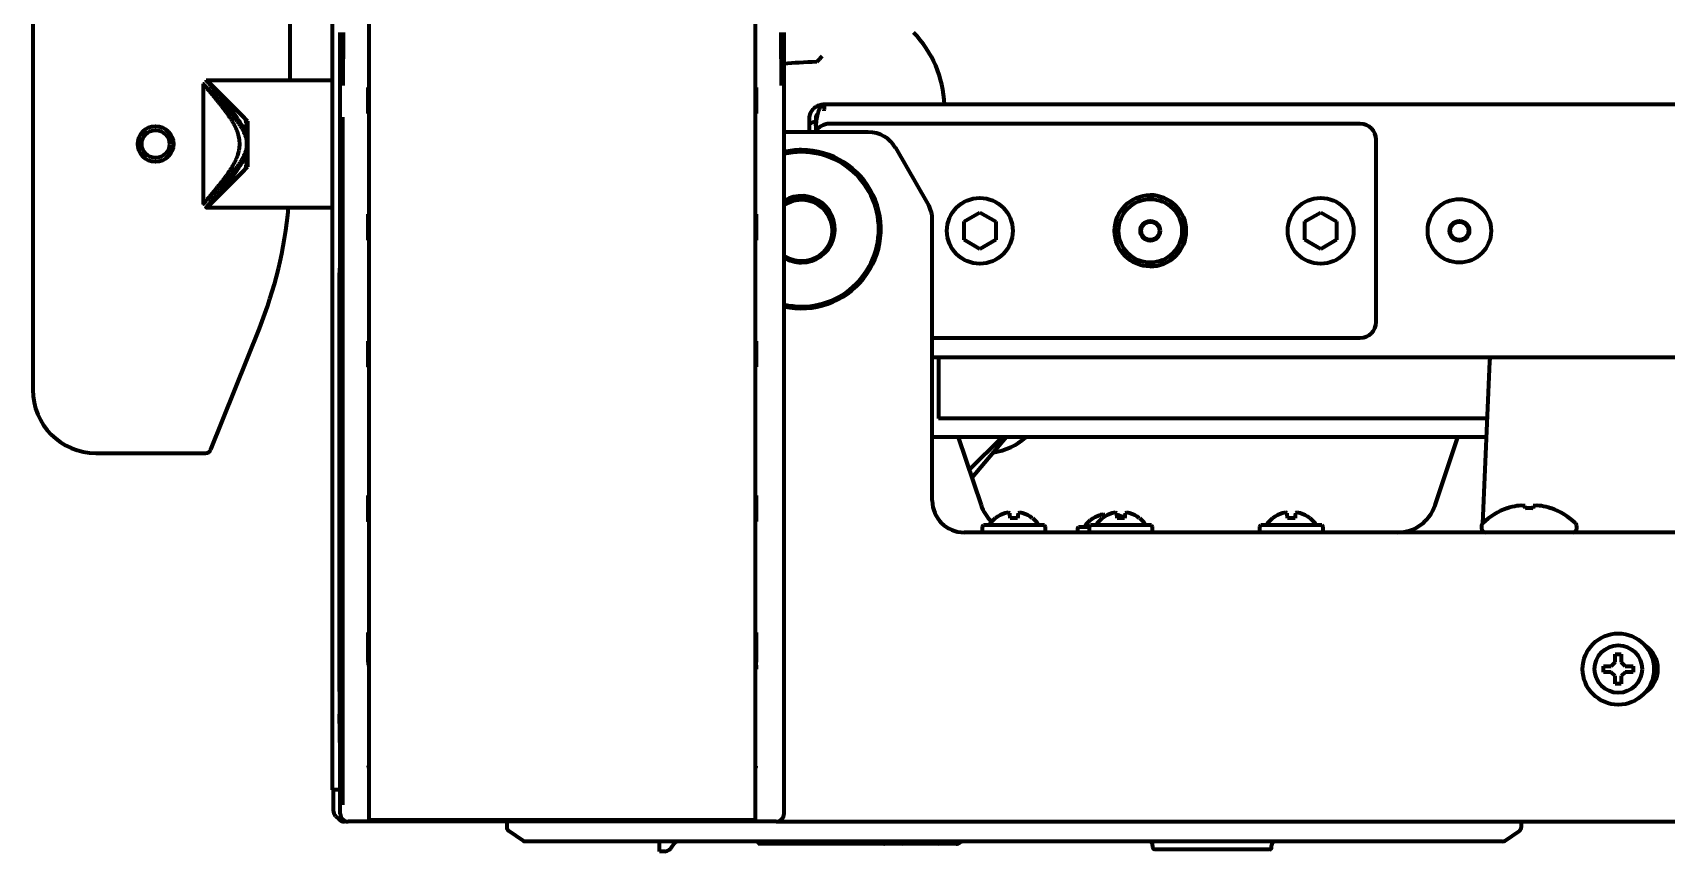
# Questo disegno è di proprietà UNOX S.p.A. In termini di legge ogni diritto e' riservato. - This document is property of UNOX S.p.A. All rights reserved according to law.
# Model space of a CAD drawing. Header units: inches. Extents: x -2405 to 7588, y 441 to 5654.
# Drawn here: x 2107 to 2313.1, y 515.7 to 618.9 of the extents above; entities that cross this region are included whole.
import ezdxf

# ---------------------------------------------------------------- set-up
doc = ezdxf.new("R2010")
doc.units = ezdxf.units.IN

msp = doc.modelspace()

# ---------------------------------------------------------------- linework, layer by layer
at = {"linetype": 'Continuous', "lineweight": 70}
for p, q in [((2149.4, 708.2), (2149.4, 521.4)), ((2198.15, 708.2), (2198.15, 521.4)), ((2106.98, 645.9), (2106.98, 573.89)), ((2139.48, 612.9), (2139.48, 645.9)), ((2144.78, 620.68), (2144.78, 523.4)), ((2145.78, 612.27), (2145.78, 618.95)), ((2146.13, 612.27), (2146.2, 618.95)), ((2201.35, 618.95), (2201.42, 612.27)), ((2201.78, 612.27), (2201.78, 618.95)), ((2128.47, 612.5), (2128.47, 597.3)), ((2128.97, 612.9), (2128.88, 612.9)), ((2128.97, 612.9), (2133.68, 608.2)), ((2128.97, 612.9), (2134.08, 607.8)), ((2144.78, 612.9), (2128.97, 612.9)), ((2201.78, 608.27), (2201.78, 612.27)), ((2149.31, 609.63), (2149.31, 611.17)), ((2198.24, 611.17), (2198.24, 609.63)), ((2145.78, 520.4), (2145.78, 608.27)), ((2146.12, 521.53), (2146.12, 608.27)), ((2201.78, 520.4), (2201.78, 608.27)), ((2206.84, 609.89), (2206.99, 609.89)), ((2207.03, 609.89), (2206.95, 609.89)), ((2975.52, 609.89), (2207.03, 609.89)), ((2133.98, 606.03), (2133.98, 606.9)), ((2134.08, 607.8), (2134.08, 602)), ((2212.39, 606.4), (2201.77, 606.4)), ((2204.98, 606.4), (2204.98, 607.46)), ((2205.78, 607.2), (2205.78, 607.74)), ((2205.78, 607.18), (2205.78, 606.51)), ((2274.48, 607.45), (2207.48, 607.45)), ((2133.98, 604.33), (2133.98, 605.47)), ((2219.94, 597.33), (2215.86, 604.4)), ((2276.48, 582.45), (2276.48, 605.45)), ((2134.08, 602), (2128.97, 596.9)), ((2133.98, 602.9), (2133.98, 603.77)), ((2128.97, 596.9), (2133.68, 601.61)), ((2128.88, 596.9), (2128.97, 596.9)), ((2128.97, 596.9), (2144.78, 596.9)), ((2224.48, 595.11), (2226.48, 596.26)), ((2226.48, 596.26), (2228.48, 595.11)), ((2267.48, 595.11), (2269.48, 596.26)), ((2269.48, 596.26), (2271.48, 595.11)), ((2149.31, 593.63), (2149.31, 595.17)), ((2198.24, 595.17), (2198.24, 593.63)), ((2220.48, 559.9), (2220.48, 595.33)), ((2224.48, 592.8), (2224.48, 595.11)), ((2228.48, 595.11), (2228.48, 592.8)), ((2267.48, 592.8), (2267.48, 595.11)), ((2271.48, 595.11), (2271.48, 592.8)), ((2226.48, 591.64), (2224.48, 592.8)), ((2228.48, 592.8), (2226.48, 591.64)), ((2269.48, 591.64), (2267.48, 592.8)), ((2271.48, 592.8), (2269.48, 591.64)), ((2145.67, 535.81), (2145.67, 588.63)), ((2129.47, 566.37), (2135.58, 581.64)), ((2220.48, 580.45), (2274.48, 580.45)), ((2149.31, 577.63), (2149.31, 579.17)), ((2198.24, 579.17), (2198.24, 577.63)), ((2220.48, 578.01), (2975.52, 578.01)), ((2221.28, 578.01), (2221.28, 572.45)), ((2290.78, 577.47), (2289.88, 557.01)), ((2221.28, 572.45), (2221.28, 570.25)), ((2290.47, 570.25), (2221.28, 570.25)), ((2290.37, 567.9), (2220.48, 567.9)), ((2223.76, 567.9), (2226.63, 559.32)), ((2229.28, 567.9), (2225.14, 563.77)), ((2229.8, 567.9), (2225.48, 562.76)), ((2283.92, 559.32), (2286.79, 567.9)), ((2114.96, 565.9), (2128.77, 565.9)), ((2149.31, 558.13), (2149.31, 559.67)), ((2198.24, 559.67), (2198.24, 558.13)), ((2293.03, 558.93), (2293.03, 558.94)), ((2295.28, 558.93), (2295.28, 559.24)), ((2296.28, 559.24), (2296.28, 558.93)), ((2298.53, 558.93), (2298.53, 558.94)), ((2226.78, 556.55), (2226.78, 556.15)), ((2234.63, 556.8), (2226.93, 556.8)), ((2228.45, 557.69), (2228.4, 557.69)), ((2233.15, 557.69), (2233.1, 557.69)), ((2234.78, 556.15), (2234.78, 556.55)), ((2240.28, 556.55), (2238.93, 556.55)), ((2240.28, 556.55), (2240.28, 556.15)), ((2240.45, 557.44), (2240.4, 557.44)), ((2248.13, 556.8), (2240.43, 556.8)), ((2241.95, 557.69), (2241.9, 557.69)), ((2242.26, 557.92), (2242.24, 558.09)), ((2246.65, 557.69), (2246.6, 557.69)), ((2248.28, 556.15), (2248.28, 556.55)), ((2261.78, 556.55), (2261.78, 556.15)), ((2269.63, 556.8), (2261.93, 556.8)), ((2263.45, 557.69), (2263.4, 557.69)), ((2268.15, 557.69), (2268.1, 557.69)), ((2269.78, 556.15), (2269.78, 556.55)), ((2289.78, 556.69), (2289.78, 556.4)), ((2301.78, 556.4), (2301.78, 556.69)), ((2963.78, 555.9), (2224.48, 555.9)), ((2238.78, 556.3), (2238.78, 555.9)), ((2289.85, 556.14), (2289.84, 555.9)), ((2149.31, 539.54), (2149.31, 542.39)), ((2198.24, 542.39), (2198.24, 539.54)), ((2306.65, 539.53), (2306.65, 540.53)), ((2306.65, 540.53), (2307.4, 540.53)), ((2307.4, 540.53), (2307.4, 539.53)), ((2310.83, 541.29), (2310.55, 541.45)), ((2149.4, 539.04), (2149.31, 539.13)), ((2305.15, 538.28), (2305.15, 539.03)), ((2305.15, 539.03), (2306.15, 539.03)), ((2306.15, 538.28), (2305.15, 538.28)), ((2306.15, 539.03), (2306.65, 539.53)), ((2306.65, 537.78), (2306.15, 538.28)), ((2307.4, 539.53), (2307.9, 539.03)), ((2307.9, 538.28), (2307.4, 537.78)), ((2307.9, 539.03), (2308.9, 539.03)), ((2308.9, 538.28), (2307.9, 538.28)), ((2308.9, 539.03), (2308.9, 538.28)), ((2306.65, 536.78), (2306.65, 537.78)), ((2307.4, 536.78), (2306.65, 536.78)), ((2307.4, 537.78), (2307.4, 536.78)), ((2145.78, 528.15), (2145.69, 532.98)), ((2145.78, 523.4), (2144.78, 523.4)), ((2144.9, 523.4), (2144.9, 520.82)), ((2145.19, 520.11), (2145.61, 519.7)), ((2149.4, 521.4), (2149.4, 519.6)), ((2198.15, 519.6), (2149.4, 519.6)), ((2198.15, 521.4), (2198.15, 519.6)), ((2146.5, 519.4), (2146.31, 519.4)), ((2146.5, 519.4), (2146.77, 519.4)), ((2200.78, 519.4), (2146.77, 519.4)), ((2166.78, 519.4), (2166.78, 518.67)), ((2168.85, 516.99), (2166.99, 518.25)), ((2200.78, 519.4), (3033.78, 519.4)), ((2292.7, 516.99), (2294.56, 518.25)), ((2294.78, 519.4), (2294.78, 518.67)), ((2170.78, 516.9), (2169.13, 516.9)), ((2290.78, 516.9), (2170.78, 516.9)), ((2186.08, 516.63), (2186.08, 516.9)), ((2186.08, 515.92), (2186.08, 516.63)), ((2186.08, 515.65), (2186.08, 515.92)), ((2186.72, 515.65), (2186.08, 515.65)), ((2187.65, 516.28), (2187.69, 516.36)), ((2187.68, 516.34), (2187.65, 516.28)), ((2202.3, 516.6), (2198.73, 516.6)), ((2205.5, 516.6), (2202.3, 516.6)), ((2209.25, 516.6), (2205.5, 516.6)), ((2210.44, 516.6), (2209.25, 516.6)), ((2214.43, 516.6), (2210.44, 516.6)), ((2216.59, 516.6), (2214.43, 516.6)), ((2221.33, 516.6), (2216.59, 516.6)), ((2223.47, 516.6), (2221.33, 516.6)), ((2248.28, 516.4), (2248.28, 516.15)), ((2263.03, 515.9), (2248.53, 515.9)), ((2263.28, 516.15), (2263.28, 516.4)), ((2292.42, 516.9), (2290.78, 516.9))]:
    msp.add_line(p, q, dxfattribs=at)
for centre, radius in [((2122.48, 604.9), 2.25), ((2122.48, 604.9), 1.75), ((2226.48, 593.95), 4.15), ((2247.98, 593.95), 4.5), ((2247.98, 593.95), 4), ((2269.48, 593.95), 4.15), ((2286.98, 593.95), 4), ((2247.98, 593.95), 1.25), ((2247.98, 593.95), 1.15), ((2286.98, 593.95), 1.25), ((2286.98, 593.95), 1.15), ((2307.03, 538.65), 4.5), ((2307.03, 538.65), 3)]:
    msp.add_circle(centre, radius, dxfattribs=at)
for centre, radius, start, end in [((2208.33, 609.39), 13.69, 2.0797, 44.3835), ((2209.78, 607.18), 4, 166.8963, 180), ((2207.48, 605.45), 2, 90, 151.6402), ((2212.39, 602.4), 4, 30, 90), ((2274.48, 605.45), 2, 0, 90), ((2203.98, 594.15), 10, 90, 102.7125), ((2203.98, 594.15), 10, 257.2931, 90), ((2203.98, 594.15), 9.75, 0, 103.0444), ((2203.98, 594.15), 4.2, 270, 121.5844), ((2203.98, 594.15), 4, 270, 123.3619), ((2203.98, 593.95), 3.9, 331.2731, 124.335), ((2247.98, 593.95), 4.5, 0, 90.0056), ((2084.98, 601.88), 54.5, 338.1986, 354.7602), ((2216.48, 595.33), 4, 0, 30), ((2203.98, 594.15), 9.75, 256.9556, 0), ((2247.98, 593.95), 4.5, 269.9944, 0), ((2203.98, 594.15), 4.2, 238.41, 270), ((2203.98, 594.15), 4, 236.6325, 270), ((2274.48, 582.45), 2, 270, 0), ((2292.28, 577.4), 1.5, 155.9613, 177.5), ((2224.48, 559.9), 4, 180, 270), ((2231.38, 560.9), 5, 198.4841, 226.8066), ((2279.17, 560.9), 5, 270, 341.5159), ((2295.78, 550.95), 8.45, 108.9925, 133.7747), ((2295.78, 550.95), 8.44, 100.6622, 109.0271), ((2295.78, 550.95), 7.99, 86.4122, 93.5878), ((2295.78, 550.95), 8.44, 70.9729, 79.3378), ((2295.78, 550.95), 8.45, 46.2253, 71.0075), ((2227.06, 556.55), 0.283, 118.0725, 180), ((2230.78, 554.8), 3.74, 129.3791, 147.6759), ((2230.78, 554.8), 3.74, 32.3241, 50.6111), ((2234.49, 556.55), 0.283, 0, 61.9275), ((2239.06, 556.3), 0.283, 118.0725, 180), ((2242.78, 554.55), 3.74, 129.3791, 147.6759), ((2240.56, 556.55), 0.283, 118.0725, 180), ((2244.28, 554.8), 3.74, 129.3791, 147.6759), ((2244.28, 554.8), 3.74, 32.3241, 50.6111), ((2247.99, 556.55), 0.283, 0, 61.9275), ((2262.06, 556.55), 0.283, 118.0725, 180), ((2265.78, 554.8), 3.74, 129.3791, 147.6759), ((2265.78, 554.8), 3.74, 32.3241, 50.6111), ((2269.49, 556.55), 0.283, 0, 61.9275), ((2290.28, 556.69), 0.5, 133.7747, 180), ((2301.28, 556.69), 0.5, 0, 46.2253), ((2227.06, 556.15), 0.283, 180, 241.9275), ((2234.49, 556.15), 0.283, 298.0725, 0), ((2240.56, 556.15), 0.283, 180, 241.9275), ((2247.99, 556.15), 0.283, 298.0725, 0), ((2262.06, 556.15), 0.283, 180, 241.9275), ((2269.49, 556.15), 0.283, 298.0725, 0), ((2290.28, 556.4), 0.5, 180, 270), ((2301.28, 556.4), 0.5, 270, 0), ((2308.53, 538.65), 3.5, 303.4603, 56.7928), ((2307.03, 538.65), 4.74, 22.3196, 29.364), ((2145.9, 520.82), 1, 180, 225), ((2146.31, 520.4), 1, 225, 270), ((2167.28, 518.67), 0.5, 180, 235.7131), ((2294.28, 518.67), 0.5, 304.2869, 0), ((2169.13, 517.4), 0.5, 235.7131, 270), ((2186.72, 516.65), 1, 270, 337.9757), ((2188.58, 515.9), 1, 126.9617, 153.7693), ((2198.28, 516.65), 0.25, 23.5782, 90), ((2198.73, 516.85), 0.25, 203.5782, 270), ((2216.59, 516.85), 0.25, 270, 336.4218), ((2217.05, 516.65), 0.25, 90, 156.4218), ((2220.88, 516.65), 0.25, 23.5782, 90), ((2221.33, 516.85), 0.25, 203.5782, 270), ((2247.78, 516.4), 0.5, 0, 90), ((2248.53, 516.15), 0.25, 180, 270), ((2263.03, 516.15), 0.25, 270, 0), ((2263.78, 516.4), 0.5, 90, 180), ((2292.42, 517.4), 0.5, 270, 304.2869)]:
    msp.add_arc(centre, radius, start, end, dxfattribs=at)
for centre, major_axis, ratio, start_param, end_param in [((2208.66, 614.34), (10, 0.03), 0.096324, 1.849991, 2.329653), ((2206.73, 614.98), (2.07, 2.17), 0.265136, 1.360887, 1.694796), ((2149.67, 588.63), (3.46, -2), 0.999797, 3.435773, 3.665103), ((2114.99, 573.91), (-5.67, -5.67), 0.997265, 5.499157, 7.067214), ((2226.96, 573.91), (5.67, -5.67), 0.997265, 5.650964, 6.221394), ((2128.77, 566.65), (0.031, 0.75), 0.998627, 3.182793, 4.372709), ((2294.74, 550.95), (0, -8.32), 0.707107, 3.051363, 3.231822), ((2296.81, 550.95), (0, 8.32), 0.707107, 6.192956, 6.373415), ((2230.77, 554.78), (-3.62, 0.87), 0.997235, 5.247399, 5.62012), ((2230.52, 554.75), (-0.81, 3.6), 0.902278, 6.178468, 6.295334), ((2230.22, 554.75), (-0.38, 3.67), 0.420739, 6.027806, 6.144672), ((2230.48, 554.78), (-0.27, 3.72), 0.017407, 5.611261, 5.983982), ((2231.07, 554.78), (-0.27, -3.72), 0.017407, 3.440796, 3.813517), ((2231.33, 554.75), (-0.38, -3.67), 0.420739, 3.280106, 3.396972), ((2231.03, 554.75), (-0.81, -3.6), 0.902278, 3.129444, 3.24631), ((2230.78, 554.78), (-3.62, -0.87), 0.997235, 3.804658, 4.177379), ((2242.77, 554.53), (-3.62, 0.87), 0.997235, 5.247399, 5.62012), ((2242.52, 554.5), (-0.81, 3.6), 0.902278, 6.178468, 6.295334), ((2244.27, 554.78), (-3.62, 0.87), 0.997235, 5.247399, 5.62012), ((2242.22, 554.5), (-0.38, 3.67), 0.420739, 6.027806, 6.144672), ((2244.02, 554.75), (-0.81, 3.6), 0.902278, 6.178468, 6.295334), ((2243.72, 554.75), (-0.38, 3.67), 0.420739, 6.027806, 6.144672), ((2243.98, 554.78), (-0.27, 3.72), 0.017407, 5.611261, 5.983982), ((2242.78, 554.53), (-3.62, -0.87), 0.997235, 3.94974, 4.177379), ((2244.57, 554.78), (-0.27, -3.72), 0.017407, 3.440796, 3.813517), ((2244.83, 554.75), (-0.38, -3.67), 0.420739, 3.280106, 3.396972), ((2244.53, 554.75), (-0.81, -3.6), 0.902278, 3.129444, 3.24631), ((2244.28, 554.78), (-3.62, -0.87), 0.997235, 3.804658, 4.177379), ((2265.77, 554.78), (-3.62, 0.87), 0.997235, 5.247399, 5.62012), ((2265.52, 554.75), (-0.81, 3.6), 0.902278, 6.178468, 6.295334), ((2265.22, 554.75), (-0.38, 3.67), 0.420739, 6.027806, 6.144672), ((2265.48, 554.78), (-0.27, 3.72), 0.017407, 5.611261, 5.983982), ((2266.07, 554.78), (-0.27, -3.72), 0.017407, 3.440796, 3.813517), ((2266.33, 554.75), (-0.38, -3.67), 0.420739, 3.280106, 3.396972), ((2266.03, 554.75), (-0.81, -3.6), 0.902278, 3.129444, 3.24631), ((2265.78, 554.78), (-3.62, -0.87), 0.997235, 3.804658, 4.177379), ((2149.31, 539.54), (0, 0.707), 0.006171, 1.576967, 2.190511), ((2198.24, 539.54), (0, 0.707), 0.006171, 4.0925, 4.706218), ((2145.74, 535.81), (0, 4), 0.017455, 1.570796, 2.356194), ((2146.78, 520.4), (-0.707, -0.707), 0.999695, 5.497939, 7.068431), ((2200.77, 520.4), (0.707, -0.707), 0.999695, 5.497939, 7.068431), ((2205.33, 516.65), (0, 0.25), 0.381966, 5.123906, 6.283185), ((2205.5, 516.85), (0, 0.25), 0.381966, 1.982313, 3.141593), ((2223.47, 516.85), (0.544, 0), 0.459854, 4.712389, 5.871668), ((2224.47, 516.65), (0.544, 0), 0.459854, 1.570796, 2.730076)]:
    msp.add_ellipse(centre, major_axis=major_axis, ratio=ratio, start_param=start_param, end_param=end_param, dxfattribs=at)
for points, knots in [([(2133.98, 605.47), (2133.95, 605.61), (2133.91, 605.74), (2133.84, 605.93), (2133.82, 606), (2133.77, 606.12), (2133.74, 606.18), (2133.66, 606.37), (2133.6, 606.49), (2133.47, 606.72), (2133.4, 606.84), (2133.26, 607.06), (2133.19, 607.17), (2133.08, 607.34), (2133.04, 607.39), (2132.97, 607.5), (2132.93, 607.55), (2132.82, 607.71), (2132.74, 607.81), (2132.58, 608.01), (2132.5, 608.11), (2132.27, 608.41), (2132.11, 608.6), (2131.79, 608.98), (2131.63, 609.16), (2131.43, 609.38), (2131.39, 609.43), (2131.31, 609.52), (2131.19, 609.65), (2131.08, 609.77), (2130.85, 610.02), (2130.7, 610.19), (2130.41, 610.5), (2130.27, 610.65), (2130, 610.94), (2129.86, 611.07), (2129.61, 611.34), (2129.49, 611.46), (2129.27, 611.69), (2129.17, 611.8), (2129.03, 611.94), (2128.98, 611.99), (2128.92, 612.05), (2128.89, 612.08), (2128.86, 612.11), (2128.84, 612.13), (2128.83, 612.14), (2128.75, 612.23), (2128.68, 612.29), (2128.58, 612.4), (2128.54, 612.43), (2128.5, 612.47), (2128.49, 612.49), (2128.48, 612.5), (2128.48, 612.5), (2128.48, 612.5), (2128.48, 612.5), (2128.47, 612.5), (2128.47, 612.5), (2128.47, 612.5)], [0, 0, 0, 0, 0.031218, 0.031218, 0.046827, 0.046827, 0.062436, 0.062436, 0.093653, 0.093653, 0.124871, 0.124871, 0.156089, 0.156089, 0.171698, 0.171698, 0.187307, 0.187307, 0.218525, 0.218525, 0.249742, 0.249742, 0.312178, 0.312178, 0.374614, 0.374614, 0.390223, 0.390223, 0.405831, 0.437049, 0.437049, 0.499485, 0.499485, 0.561921, 0.561921, 0.624356, 0.624356, 0.686792, 0.686792, 0.749227, 0.749227, 0.780445, 0.780445, 0.796054, 0.803859, 0.803859, 0.811663, 0.811663, 0.874099, 0.874099, 0.936534, 0.936534, 0.967752, 0.967752, 0.983361, 0.983361, 0.99897, 0.99897, 1, 1, 1, 1]), ([(2133.98, 606.03), (2133.93, 606.16), (2133.88, 606.28), (2133.78, 606.52), (2133.73, 606.64), (2133.61, 606.87), (2133.55, 606.98), (2133.42, 607.2), (2133.36, 607.31), (2133.26, 607.48), (2133.22, 607.53), (2133.15, 607.64), (2133.12, 607.69), (2133.02, 607.85), (2132.94, 607.95), (2132.73, 608.26), (2132.59, 608.46), (2132.3, 608.85), (2132.15, 609.04), (2131.93, 609.32), (2131.86, 609.41), (2131.75, 609.54), (2131.72, 609.59), (2131.64, 609.68), (2131.61, 609.72), (2131.43, 609.94), (2131.29, 610.12), (2131.01, 610.45), (2130.87, 610.61), (2130.61, 610.92), (2130.48, 611.07), (2130.3, 611.28), (2130.24, 611.35), (2130.15, 611.45), (2130.12, 611.49), (2130.06, 611.56), (2130.03, 611.59), (2129.89, 611.75), (2129.78, 611.87), (2129.59, 612.1), (2129.49, 612.21), (2129.37, 612.35), (2129.33, 612.39), (2129.27, 612.46), (2129.25, 612.48), (2129.23, 612.51), (2129.22, 612.52), (2129.2, 612.54), (2129.12, 612.62), (2129.06, 612.69), (2128.97, 612.8), (2128.94, 612.84), (2128.9, 612.88), (2128.89, 612.89), (2128.88, 612.9), (2128.88, 612.9), (2128.88, 612.9), (2128.88, 612.9), (2128.88, 612.9), (2128.88, 612.9), (2128.88, 612.9)], [0, 0, 0, 0, 0.031212, 0.031212, 0.062424, 0.062424, 0.093636, 0.093636, 0.124848, 0.124848, 0.140454, 0.140454, 0.15606, 0.15606, 0.187272, 0.187272, 0.249696, 0.249696, 0.31212, 0.31212, 0.343332, 0.343332, 0.358938, 0.358938, 0.374544, 0.374544, 0.436967, 0.436967, 0.499391, 0.499391, 0.561815, 0.561815, 0.593027, 0.593027, 0.608633, 0.608633, 0.624239, 0.624239, 0.686663, 0.686663, 0.749087, 0.749087, 0.780299, 0.780299, 0.795905, 0.795905, 0.803708, 0.803708, 0.811511, 0.873935, 0.873935, 0.936359, 0.936359, 0.967571, 0.967571, 0.983177, 0.983177, 0.998783, 0.998783, 1, 1, 1, 1]), ([(2145.78, 608.27), (2145.78, 608.62), (2145.78, 608.97), (2145.78, 609.66), (2145.78, 609.99), (2145.78, 610.5), (2145.78, 610.66), (2145.78, 610.91), (2145.78, 610.99), (2145.78, 611.16), (2145.78, 611.24), (2145.78, 611.64), (2145.78, 611.96), (2145.78, 612.27)], [0, 0, 0, 0, 0.25, 0.25, 0.5, 0.5, 0.625, 0.625, 0.6875, 0.6875, 0.75, 0.75, 1, 1, 1, 1]), ([(2128.97, 597.9), (2128.97, 597.9), (2128.99, 597.92), (2129.03, 597.97), (2129.07, 598.01), (2129.13, 598.08), (2129.16, 598.11), (2129.2, 598.16), (2129.21, 598.18), (2129.24, 598.21), (2129.26, 598.23), (2129.34, 598.32), (2129.41, 598.41), (2129.57, 598.6), (2129.66, 598.7), (2129.78, 598.84), (2129.81, 598.87), (2129.86, 598.93), (2129.88, 598.96), (2129.96, 599.05), (2130.01, 599.11), (2130.17, 599.31), (2130.28, 599.44), (2130.51, 599.73), (2130.63, 599.87), (2130.81, 600.11), (2130.87, 600.19), (2130.96, 600.31), (2131, 600.35), (2131.06, 600.43), (2131.09, 600.47), (2131.25, 600.68), (2131.37, 600.85), (2131.62, 601.21), (2131.75, 601.39), (2131.99, 601.77), (2132.11, 601.96), (2132.29, 602.26), (2132.35, 602.37), (2132.43, 602.52), (2132.46, 602.58), (2132.51, 602.68), (2132.54, 602.74), (2132.61, 602.9), (2132.66, 603.01), (2132.76, 603.23), (2132.8, 603.34), (2132.88, 603.57), (2132.92, 603.69), (2132.96, 603.84), (2132.97, 603.87), (2132.98, 603.93), (2133, 604.02), (2133.02, 604.11), (2133.06, 604.29), (2133.07, 604.41), (2133.1, 604.66), (2133.1, 604.78), (2133.1, 604.94), (2133.1, 604.97), (2133.1, 605.03), (2133.1, 605.07), (2133.09, 605.16), (2133.08, 605.35), (2133.05, 605.53), (2133.01, 605.77), (2132.98, 605.89), (2132.93, 606.07), (2132.91, 606.13), (2132.89, 606.22), (2132.88, 606.25), (2132.86, 606.3), (2132.81, 606.45), (2132.75, 606.59), (2132.66, 606.81), (2132.61, 606.92), (2132.51, 607.14), (2132.45, 607.24), (2132.34, 607.45), (2132.28, 607.55), (2132.2, 607.7), (2132.17, 607.75), (2132.11, 607.85), (2132.08, 607.9), (2131.99, 608.05), (2131.93, 608.14), (2131.74, 608.43), (2131.62, 608.61), (2131.37, 608.96), (2131.24, 609.13), (2130.99, 609.46), (2130.87, 609.62), (2130.69, 609.86), (2130.63, 609.93), (2130.54, 610.04), (2130.51, 610.08), (2130.45, 610.15), (2130.42, 610.19), (2130.28, 610.37), (2130.17, 610.5), (2129.95, 610.76), (2129.85, 610.88), (2129.71, 611.05), (2129.66, 611.1), (2129.6, 611.18), (2129.58, 611.21), (2129.53, 611.26), (2129.51, 611.28), (2129.41, 611.4), (2129.34, 611.49), (2129.21, 611.63), (2129.16, 611.7), (2129.1, 611.76), (2129.09, 611.77), (2129.07, 611.79), (2129.06, 611.81), (2129.03, 611.83), (2129.01, 611.87), (2128.99, 611.89), (2128.98, 611.9), (2128.98, 611.9), (2128.98, 611.9), (2128.97, 611.9), (2128.97, 611.9)], [0, 0, 0, 0, 0.031264, 0.031264, 0.062527, 0.062527, 0.078159, 0.078159, 0.085975, 0.085975, 0.093791, 0.093791, 0.125055, 0.125055, 0.156318, 0.156318, 0.164134, 0.164134, 0.17195, 0.17195, 0.187582, 0.187582, 0.218846, 0.218846, 0.250109, 0.250109, 0.265741, 0.265741, 0.273557, 0.273557, 0.281373, 0.281373, 0.312637, 0.312637, 0.3439, 0.3439, 0.375164, 0.375164, 0.390796, 0.390796, 0.398612, 0.398612, 0.406428, 0.406428, 0.42206, 0.42206, 0.437691, 0.437691, 0.453323, 0.453323, 0.457231, 0.457231, 0.461139, 0.468955, 0.468955, 0.484587, 0.484587, 0.500219, 0.500219, 0.504127, 0.504127, 0.508035, 0.508035, 0.515851, 0.531483, 0.531483, 0.547114, 0.547114, 0.55493, 0.55493, 0.558838, 0.558838, 0.562746, 0.578378, 0.578378, 0.59401, 0.59401, 0.609642, 0.609642, 0.625274, 0.625274, 0.633089, 0.633089, 0.640905, 0.640905, 0.656537, 0.656537, 0.687801, 0.687801, 0.719065, 0.719065, 0.750328, 0.750328, 0.76596, 0.76596, 0.773776, 0.773776, 0.781592, 0.781592, 0.812856, 0.812856, 0.844119, 0.844119, 0.859751, 0.859751, 0.867567, 0.867567, 0.875383, 0.875383, 0.906647, 0.906647, 0.93791, 0.93791, 0.945726, 0.945726, 0.953542, 0.953542, 0.969174, 0.984806, 0.984806, 0.992622, 0.992622, 1, 1, 1, 1]), ([(2149.31, 611.17), (2149.31, 611.22), (2149.31, 611.26), (2149.31, 611.34), (2149.31, 611.38), (2149.31, 611.46), (2149.31, 611.5), (2149.31, 611.58), (2149.31, 611.62), (2149.31, 611.67), (2149.31, 611.69), (2149.31, 611.72), (2149.31, 611.74), (2149.31, 611.79), (2149.31, 611.82), (2149.31, 611.88), (2149.31, 611.93), (2149.31, 611.98), (2149.31, 612.01), (2149.31, 612.02), (2149.31, 612.03), (2149.31, 612.04)], [0, 0, 0, 0, 0.125, 0.125, 0.25, 0.25, 0.375, 0.375, 0.5, 0.5, 0.5625, 0.5625, 0.625, 0.625, 0.75, 0.75, 0.875, 0.9375, 0.96875, 0.96875, 1, 1, 1, 1]), ([(2198.24, 612.04), (2198.24, 612.03), (2198.24, 612.02), (2198.24, 612.01), (2198.24, 611.98), (2198.24, 611.93), (2198.24, 611.88), (2198.24, 611.82), (2198.24, 611.79), (2198.24, 611.74), (2198.24, 611.72), (2198.24, 611.69), (2198.24, 611.67), (2198.24, 611.62), (2198.24, 611.58), (2198.24, 611.5), (2198.24, 611.46), (2198.24, 611.38), (2198.24, 611.34), (2198.24, 611.26), (2198.24, 611.22), (2198.24, 611.17)], [0, 0, 0, 0, 0.03125, 0.03125, 0.0625, 0.125, 0.25, 0.25, 0.375, 0.375, 0.4375, 0.4375, 0.5, 0.5, 0.625, 0.625, 0.75, 0.75, 0.875, 0.875, 1, 1, 1, 1]), ([(2133.98, 606.9), (2133.98, 607.02), (2133.97, 607.13), (2133.96, 607.3), (2133.96, 607.36), (2133.95, 607.47), (2133.94, 607.53), (2133.92, 607.64), (2133.91, 607.69), (2133.89, 607.77), (2133.88, 607.8), (2133.87, 607.85), (2133.86, 607.88), (2133.84, 607.93), (2133.83, 607.96), (2133.81, 608.01), (2133.79, 608.04), (2133.77, 608.07), (2133.77, 608.08), (2133.75, 608.11), (2133.74, 608.12), (2133.72, 608.15), (2133.7, 608.18), (2133.68, 608.2)], [0, 0, 0, 0, 0.25, 0.25, 0.375, 0.375, 0.5, 0.5, 0.625, 0.625, 0.6875, 0.6875, 0.75, 0.75, 0.8125, 0.8125, 0.875, 0.875, 0.90625, 0.90625, 0.9375, 0.9375, 1, 1, 1, 1]), ([(2149.31, 608.77), (2149.31, 608.78), (2149.31, 608.78), (2149.31, 608.8), (2149.31, 608.82), (2149.31, 608.88), (2149.31, 608.92), (2149.31, 608.99), (2149.31, 609.02), (2149.31, 609.07), (2149.31, 609.08), (2149.31, 609.12), (2149.31, 609.14), (2149.31, 609.19), (2149.31, 609.23), (2149.31, 609.3), (2149.31, 609.34), (2149.31, 609.42), (2149.31, 609.46), (2149.31, 609.55), (2149.31, 609.59), (2149.31, 609.63)], [0, 0, 0, 0, 0.03125, 0.03125, 0.0625, 0.125, 0.25, 0.25, 0.375, 0.375, 0.4375, 0.4375, 0.5, 0.5, 0.625, 0.625, 0.75, 0.75, 0.875, 0.875, 1, 1, 1, 1]), ([(2198.24, 609.63), (2198.24, 609.59), (2198.24, 609.55), (2198.24, 609.46), (2198.24, 609.42), (2198.24, 609.34), (2198.24, 609.3), (2198.24, 609.23), (2198.24, 609.19), (2198.24, 609.14), (2198.24, 609.12), (2198.24, 609.08), (2198.24, 609.07), (2198.24, 609.02), (2198.24, 608.99), (2198.24, 608.92), (2198.24, 608.88), (2198.24, 608.82), (2198.24, 608.8), (2198.24, 608.78), (2198.24, 608.78), (2198.24, 608.77)], [0, 0, 0, 0, 0.125, 0.125, 0.25, 0.25, 0.375, 0.375, 0.5, 0.5, 0.5625, 0.5625, 0.625, 0.625, 0.75, 0.75, 0.875, 0.9375, 0.96875, 0.96875, 1, 1, 1, 1]), ([(2204.98, 608.09), (2204.98, 608.1), (2204.98, 608.11), (2204.98, 608.13), (2204.98, 608.16), (2204.98, 608.18), (2204.98, 608.2), (2204.98, 608.22), (2204.98, 608.24), (2204.98, 608.26), (2204.99, 608.28), (2204.99, 608.3), (2204.99, 608.33), (2204.99, 608.35), (2205, 608.37), (2205, 608.39), (2205, 608.41), (2205.01, 608.43), (2205.01, 608.45), (2205.02, 608.47), (2205.02, 608.49), (2205.02, 608.51), (2205.03, 608.53), (2205.03, 608.55), (2205.04, 608.57), (2205.05, 608.59), (2205.05, 608.61), (2205.06, 608.63), (2205.06, 608.65), (2205.07, 608.67), (2205.08, 608.69), (2205.08, 608.71), (2205.09, 608.73), (2205.1, 608.75), (2205.11, 608.77), (2205.11, 608.79), (2205.12, 608.8), (2205.13, 608.82), (2205.14, 608.84), (2205.15, 608.86), (2205.16, 608.88), (2205.17, 608.9), (2205.17, 608.92), (2205.18, 608.93), (2205.19, 608.95), (2205.2, 608.97), (2205.21, 608.99), (2205.22, 609), (2205.23, 609.02), (2205.24, 609.04), (2205.25, 609.05), (2205.27, 609.07), (2205.28, 609.09), (2205.29, 609.1), (2205.3, 609.12), (2205.31, 609.14), (2205.32, 609.15), (2205.33, 609.17), (2205.35, 609.19), (2205.36, 609.2), (2205.37, 609.22), (2205.38, 609.23), (2205.39, 609.25), (2205.41, 609.26), (2205.42, 609.28), (2205.43, 609.29), (2205.45, 609.31), (2205.47, 609.33), (2205.49, 609.36), (2205.53, 609.39), (2205.56, 609.42), (2205.6, 609.45), (2205.64, 609.49), (2205.67, 609.52), (2205.71, 609.54), (2205.75, 609.57), (2205.79, 609.6), (2205.83, 609.62), (2205.86, 609.64), (2205.9, 609.67), (2205.94, 609.69), (2205.98, 609.71), (2206.02, 609.73), (2206.06, 609.75), (2206.1, 609.76), (2206.14, 609.78), (2206.19, 609.79), (2206.23, 609.81), (2206.27, 609.82), (2206.31, 609.83), (2206.35, 609.84), (2206.39, 609.85), (2206.43, 609.86), (2206.47, 609.87), (2206.51, 609.87), (2206.55, 609.88), (2206.59, 609.88), (2206.63, 609.89), (2206.65, 609.89), (2206.66, 609.89)], [0, 0, 0, 0, 0.007389, 0.014772, 0.022148, 0.029517, 0.036879, 0.044235, 0.051584, 0.058927, 0.066263, 0.073593, 0.080917, 0.088234, 0.095545, 0.102851, 0.11015, 0.117443, 0.12473, 0.132011, 0.139286, 0.146556, 0.15382, 0.161078, 0.16833, 0.175578, 0.182819, 0.190055, 0.197286, 0.204512, 0.211732, 0.218948, 0.226158, 0.233363, 0.240563, 0.247758, 0.254949, 0.262134, 0.269315, 0.276492, 0.283663, 0.29083, 0.297993, 0.305151, 0.312305, 0.319455, 0.326601, 0.333742, 0.340879, 0.348012, 0.355142, 0.362267, 0.369389, 0.376507, 0.383621, 0.390731, 0.397838, 0.404942, 0.412042, 0.419138, 0.426232, 0.433322, 0.440409, 0.447493, 0.454573, 0.461651, 0.468726, 0.475798, 0.493613, 0.511357, 0.529031, 0.546636, 0.564173, 0.581643, 0.599048, 0.616388, 0.633665, 0.650879, 0.668031, 0.685123, 0.702157, 0.719132, 0.73605, 0.752913, 0.769721, 0.786476, 0.803179, 0.819831, 0.836433, 0.852987, 0.869493, 0.885954, 0.90237, 0.918742, 0.935073, 0.951363, 0.967613, 0.983825, 1, 1, 1, 1]), ([(2206, 608.73), (2206, 608.73), (2206, 608.72), (2205.99, 608.71), (2205.98, 608.7), (2205.97, 608.69), (2205.96, 608.68), (2205.96, 608.67), (2205.95, 608.66), (2205.94, 608.64), (2205.93, 608.63), (2205.93, 608.62), (2205.92, 608.61), (2205.91, 608.6), (2205.91, 608.59), (2205.9, 608.57), (2205.89, 608.56), (2205.89, 608.55), (2205.88, 608.54), (2205.87, 608.52), (2205.87, 608.51), (2205.86, 608.5), (2205.86, 608.49), (2205.85, 608.47), (2205.85, 608.46), (2205.84, 608.45), (2205.84, 608.43), (2205.83, 608.42), (2205.83, 608.41), (2205.82, 608.39), (2205.82, 608.38), (2205.81, 608.37), (2205.81, 608.35), (2205.81, 608.34), (2205.8, 608.32), (2205.8, 608.31), (2205.8, 608.3), (2205.79, 608.28), (2205.79, 608.27), (2205.79, 608.25), (2205.79, 608.24), (2205.78, 608.22), (2205.78, 608.21), (2205.78, 608.2), (2205.78, 608.18), (2205.78, 608.17), (2205.78, 608.15), (2205.78, 608.14), (2205.78, 608.12), (2205.78, 608.11), (2205.78, 608.1), (2205.78, 608.09)], [0, 0, 0, 0, 0.016179, 0.037049, 0.057892, 0.07871, 0.099503, 0.120273, 0.141018, 0.161741, 0.182442, 0.203122, 0.22378, 0.244419, 0.265037, 0.285637, 0.306219, 0.326783, 0.347331, 0.367862, 0.388378, 0.408878, 0.429365, 0.449838, 0.470299, 0.490747, 0.511183, 0.531609, 0.552025, 0.572431, 0.592829, 0.613219, 0.633601, 0.653976, 0.674346, 0.69471, 0.715069, 0.735425, 0.755777, 0.776127, 0.796474, 0.816821, 0.837167, 0.857513, 0.877861, 0.898209, 0.91856, 0.938914, 0.959271, 0.979633, 1, 1, 1, 1]), ([(2206.95, 609.89), (2206.94, 609.89), (2206.93, 609.89), (2206.92, 609.89), (2206.9, 609.88), (2206.89, 609.88), (2206.88, 609.88), (2206.86, 609.88), (2206.85, 609.87), (2206.84, 609.87), (2206.82, 609.87), (2206.81, 609.86), (2206.79, 609.86), (2206.78, 609.86), (2206.77, 609.85), (2206.75, 609.85), (2206.74, 609.84), (2206.73, 609.84), (2206.71, 609.83), (2206.7, 609.83), (2206.69, 609.82), (2206.68, 609.81), (2206.66, 609.81), (2206.65, 609.8), (2206.64, 609.79), (2206.62, 609.78), (2206.61, 609.78), (2206.6, 609.77), (2206.59, 609.76), (2206.57, 609.75), (2206.56, 609.74), (2206.55, 609.73), (2206.51, 609.7), (2206.45, 609.64), (2206.37, 609.55), (2206.3, 609.44), (2206.24, 609.32), (2206.18, 609.2), (2206.12, 609.06), (2206.07, 608.91), (2206.03, 608.79), (2206.01, 608.71), (2206, 608.67), (2205.99, 608.63), (2205.98, 608.59), (2205.97, 608.55), (2205.96, 608.51), (2205.95, 608.47), (2205.94, 608.43), (2205.93, 608.39), (2205.93, 608.34), (2205.92, 608.3), (2205.91, 608.26), (2205.9, 608.22), (2205.89, 608.18), (2205.89, 608.13), (2205.88, 608.11), (2205.88, 608.09)], [0, 0, 0, 0, 0.008318, 0.016663, 0.025033, 0.033431, 0.041855, 0.050306, 0.058784, 0.067289, 0.075822, 0.084383, 0.092972, 0.101589, 0.110234, 0.118908, 0.12761, 0.136341, 0.145102, 0.153891, 0.16271, 0.171559, 0.180437, 0.189346, 0.198284, 0.207253, 0.216253, 0.225283, 0.234343, 0.243435, 0.252558, 0.261712, 0.270898, 0.334721, 0.398233, 0.461488, 0.524538, 0.583363, 0.643194, 0.704072, 0.766035, 0.780791, 0.795527, 0.810243, 0.82494, 0.839619, 0.85428, 0.868923, 0.883549, 0.898159, 0.912752, 0.92733, 0.941892, 0.95644, 0.970973, 0.985493, 1, 1, 1, 1]), ([(2206.83, 609.89), (2206.81, 609.89), (2206.78, 609.89), (2206.72, 609.89), (2206.69, 609.89), (2206.66, 609.89)], [0, 0, 0, 0, 0.5, 0.5, 1, 1, 1, 1]), ([(2133.98, 606.03), (2133.98, 605.94), (2133.98, 605.85), (2133.98, 605.66), (2133.98, 605.56), (2133.98, 605.47)], [0, 0, 0, 0, 0.5, 0.5, 1, 1, 1, 1]), ([(2128.47, 597.3), (2128.47, 597.3), (2128.48, 597.3), (2128.48, 597.31), (2128.48, 597.31), (2128.49, 597.32), (2128.5, 597.33), (2128.54, 597.37), (2128.58, 597.41), (2128.66, 597.49), (2128.68, 597.52), (2128.73, 597.56), (2128.75, 597.58), (2128.78, 597.62), (2128.8, 597.63), (2128.89, 597.73), (2128.98, 597.82), (2129.17, 598.01), (2129.27, 598.12), (2129.41, 598.26), (2129.44, 598.29), (2129.5, 598.35), (2129.58, 598.44), (2129.68, 598.54), (2129.86, 598.73), (2130, 598.87), (2130.27, 599.16), (2130.41, 599.31), (2130.63, 599.54), (2130.7, 599.62), (2130.82, 599.75), (2130.85, 599.79), (2130.93, 599.87), (2130.97, 599.91), (2131.05, 600), (2131.08, 600.04), (2131.16, 600.12), (2131.2, 600.17), (2131.32, 600.3), (2131.4, 600.39), (2131.63, 600.65), (2131.79, 600.84), (2132.11, 601.21), (2132.27, 601.4), (2132.5, 601.69), (2132.58, 601.79), (2132.74, 601.99), (2132.81, 602.1), (2132.97, 602.31), (2133.04, 602.41), (2133.19, 602.63), (2133.26, 602.74), (2133.37, 602.91), (2133.4, 602.97), (2133.45, 603.05), (2133.47, 603.08), (2133.5, 603.14), (2133.52, 603.17), (2133.6, 603.32), (2133.66, 603.44), (2133.77, 603.68), (2133.82, 603.81), (2133.91, 604.07), (2133.95, 604.2), (2133.98, 604.33)], [0, 0, 0, 0, 0.015287, 0.015287, 0.030917, 0.030917, 0.062178, 0.062178, 0.124699, 0.124699, 0.15596, 0.15596, 0.17159, 0.17159, 0.187221, 0.187221, 0.249742, 0.249742, 0.312264, 0.312264, 0.327894, 0.327894, 0.343524, 0.374785, 0.374785, 0.437307, 0.437307, 0.499828, 0.499828, 0.531089, 0.531089, 0.546719, 0.546719, 0.56235, 0.56235, 0.57798, 0.57798, 0.59361, 0.59361, 0.624871, 0.624871, 0.687393, 0.687393, 0.749914, 0.749914, 0.781175, 0.781175, 0.812436, 0.812436, 0.843696, 0.843696, 0.874957, 0.874957, 0.890587, 0.890587, 0.898403, 0.898403, 0.906218, 0.906218, 0.937479, 0.937479, 0.968739, 0.968739, 1, 1, 1, 1]), ([(2133.98, 604.33), (2133.98, 604.24), (2133.98, 604.15), (2133.98, 603.96), (2133.98, 603.87), (2133.98, 603.77)], [0, 0, 0, 0, 0.5, 0.5, 1, 1, 1, 1]), ([(2129.01, 597.06), (2128.97, 597.01), (2128.93, 596.97), (2128.9, 596.93), (2128.89, 596.92), (2128.88, 596.91), (2128.88, 596.91), (2128.88, 596.9), (2128.88, 596.9), (2128.87, 596.9), (2128.88, 596.9), (2128.88, 596.91), (2128.88, 596.91), (2128.89, 596.92), (2128.9, 596.93), (2128.93, 596.97), (2128.97, 597.01), (2129.04, 597.08), (2129.06, 597.11), (2129.1, 597.16), (2129.12, 597.18), (2129.15, 597.21), (2129.16, 597.23), (2129.25, 597.32), (2129.32, 597.41), (2129.49, 597.6), (2129.58, 597.7), (2129.71, 597.85), (2129.73, 597.87), (2129.79, 597.93), (2129.81, 597.96), (2129.89, 598.06), (2129.95, 598.12), (2130.12, 598.31), (2130.24, 598.45), (2130.48, 598.74), (2130.61, 598.89), (2130.87, 599.2), (2131.01, 599.36), (2131.22, 599.61), (2131.29, 599.69), (2131.4, 599.82), (2131.43, 599.87), (2131.5, 599.96), (2131.54, 600), (2131.72, 600.22), (2131.86, 600.4), (2132.15, 600.77), (2132.3, 600.96), (2132.59, 601.35), (2132.73, 601.54), (2132.94, 601.85), (2133.01, 601.95), (2133.15, 602.16), (2133.22, 602.27), (2133.35, 602.48), (2133.42, 602.59), (2133.51, 602.76), (2133.54, 602.82), (2133.61, 602.93), (2133.64, 602.99), (2133.72, 603.17), (2133.78, 603.28), (2133.88, 603.53), (2133.93, 603.65), (2133.98, 603.77)], [0, 0, 0, 0, 0.054479, 0.054479, 0.082288, 0.082288, 0.096193, 0.096193, 0.110098, 0.110098, 0.124002, 0.124002, 0.137907, 0.137907, 0.165717, 0.165717, 0.221335, 0.221335, 0.249145, 0.249145, 0.26305, 0.26305, 0.276954, 0.276954, 0.332573, 0.332573, 0.388192, 0.388192, 0.402097, 0.402097, 0.416002, 0.416002, 0.443811, 0.443811, 0.49943, 0.49943, 0.555049, 0.555049, 0.610668, 0.610668, 0.638477, 0.638477, 0.652382, 0.652382, 0.666287, 0.666287, 0.721906, 0.721906, 0.777524, 0.777524, 0.833143, 0.833143, 0.860953, 0.860953, 0.888762, 0.888762, 0.916572, 0.916572, 0.930476, 0.930476, 0.944381, 0.944381, 0.972191, 0.972191, 1, 1, 1, 1]), ([(2133.68, 601.61), (2133.7, 601.63), (2133.72, 601.65), (2133.75, 601.7), (2133.77, 601.72), (2133.79, 601.76), (2133.79, 601.77), (2133.81, 601.79), (2133.81, 601.81), (2133.83, 601.85), (2133.84, 601.87), (2133.87, 601.95), (2133.88, 602), (2133.91, 602.11), (2133.92, 602.17), (2133.94, 602.28), (2133.95, 602.33), (2133.96, 602.45), (2133.96, 602.5), (2133.97, 602.67), (2133.98, 602.79), (2133.98, 602.9)], [0, 0, 0, 0, 0.0625, 0.0625, 0.125, 0.125, 0.15625, 0.15625, 0.1875, 0.1875, 0.25, 0.25, 0.375, 0.375, 0.5, 0.5, 0.625, 0.625, 0.75, 0.75, 1, 1, 1, 1]), ([(2149.31, 595.17), (2149.31, 595.22), (2149.31, 595.26), (2149.31, 595.34), (2149.31, 595.38), (2149.31, 595.46), (2149.31, 595.5), (2149.31, 595.58), (2149.31, 595.62), (2149.31, 595.67), (2149.31, 595.69), (2149.31, 595.72), (2149.31, 595.74), (2149.31, 595.79), (2149.31, 595.82), (2149.31, 595.88), (2149.31, 595.93), (2149.31, 595.98), (2149.31, 596.01), (2149.31, 596.02), (2149.31, 596.03), (2149.31, 596.04)], [0, 0, 0, 0, 0.125, 0.125, 0.25, 0.25, 0.375, 0.375, 0.5, 0.5, 0.5625, 0.5625, 0.625, 0.625, 0.75, 0.75, 0.875, 0.9375, 0.96875, 0.96875, 1, 1, 1, 1]), ([(2198.24, 596.04), (2198.24, 596.03), (2198.24, 596.02), (2198.24, 596.01), (2198.24, 595.98), (2198.24, 595.93), (2198.24, 595.88), (2198.24, 595.82), (2198.24, 595.79), (2198.24, 595.74), (2198.24, 595.72), (2198.24, 595.69), (2198.24, 595.67), (2198.24, 595.62), (2198.24, 595.58), (2198.24, 595.5), (2198.24, 595.46), (2198.24, 595.38), (2198.24, 595.34), (2198.24, 595.26), (2198.24, 595.22), (2198.24, 595.17)], [0, 0, 0, 0, 0.03125, 0.03125, 0.0625, 0.125, 0.25, 0.25, 0.375, 0.375, 0.4375, 0.4375, 0.5, 0.5, 0.625, 0.625, 0.75, 0.75, 0.875, 0.875, 1, 1, 1, 1]), ([(2149.31, 592.77), (2149.31, 592.78), (2149.31, 592.78), (2149.31, 592.8), (2149.31, 592.82), (2149.31, 592.88), (2149.31, 592.92), (2149.31, 592.99), (2149.31, 593.02), (2149.31, 593.07), (2149.31, 593.08), (2149.31, 593.12), (2149.31, 593.14), (2149.31, 593.19), (2149.31, 593.23), (2149.31, 593.3), (2149.31, 593.34), (2149.31, 593.42), (2149.31, 593.46), (2149.31, 593.55), (2149.31, 593.59), (2149.31, 593.63)], [0, 0, 0, 0, 0.03125, 0.03125, 0.0625, 0.125, 0.25, 0.25, 0.375, 0.375, 0.4375, 0.4375, 0.5, 0.5, 0.625, 0.625, 0.75, 0.75, 0.875, 0.875, 1, 1, 1, 1]), ([(2198.24, 593.63), (2198.24, 593.59), (2198.24, 593.55), (2198.24, 593.46), (2198.24, 593.42), (2198.24, 593.34), (2198.24, 593.3), (2198.24, 593.23), (2198.24, 593.19), (2198.24, 593.14), (2198.24, 593.12), (2198.24, 593.08), (2198.24, 593.07), (2198.24, 593.02), (2198.24, 592.99), (2198.24, 592.92), (2198.24, 592.88), (2198.24, 592.82), (2198.24, 592.8), (2198.24, 592.78), (2198.24, 592.78), (2198.24, 592.77)], [0, 0, 0, 0, 0.125, 0.125, 0.25, 0.25, 0.375, 0.375, 0.5, 0.5, 0.5625, 0.5625, 0.625, 0.625, 0.75, 0.75, 0.875, 0.9375, 0.96875, 0.96875, 1, 1, 1, 1]), ([(2149.31, 579.17), (2149.31, 579.22), (2149.31, 579.26), (2149.31, 579.34), (2149.31, 579.38), (2149.31, 579.46), (2149.31, 579.5), (2149.31, 579.58), (2149.31, 579.62), (2149.31, 579.67), (2149.31, 579.69), (2149.31, 579.72), (2149.31, 579.74), (2149.31, 579.79), (2149.31, 579.82), (2149.31, 579.88), (2149.31, 579.93), (2149.31, 579.98), (2149.31, 580.01), (2149.31, 580.02), (2149.31, 580.03), (2149.31, 580.04)], [0, 0, 0, 0, 0.125, 0.125, 0.25, 0.25, 0.375, 0.375, 0.5, 0.5, 0.5625, 0.5625, 0.625, 0.625, 0.75, 0.75, 0.875, 0.9375, 0.96875, 0.96875, 1, 1, 1, 1]), ([(2198.24, 580.04), (2198.24, 580.03), (2198.24, 580.02), (2198.24, 580.01), (2198.24, 579.98), (2198.24, 579.93), (2198.24, 579.88), (2198.24, 579.82), (2198.24, 579.79), (2198.24, 579.74), (2198.24, 579.72), (2198.24, 579.69), (2198.24, 579.67), (2198.24, 579.62), (2198.24, 579.58), (2198.24, 579.5), (2198.24, 579.46), (2198.24, 579.38), (2198.24, 579.34), (2198.24, 579.26), (2198.24, 579.22), (2198.24, 579.17)], [0, 0, 0, 0, 0.03125, 0.03125, 0.0625, 0.125, 0.25, 0.25, 0.375, 0.375, 0.4375, 0.4375, 0.5, 0.5, 0.625, 0.625, 0.75, 0.75, 0.875, 0.875, 1, 1, 1, 1]), ([(2149.31, 576.77), (2149.31, 576.78), (2149.31, 576.78), (2149.31, 576.8), (2149.31, 576.82), (2149.31, 576.88), (2149.31, 576.92), (2149.31, 576.99), (2149.31, 577.02), (2149.31, 577.07), (2149.31, 577.08), (2149.31, 577.12), (2149.31, 577.14), (2149.31, 577.19), (2149.31, 577.23), (2149.31, 577.3), (2149.31, 577.34), (2149.31, 577.42), (2149.31, 577.46), (2149.31, 577.55), (2149.31, 577.59), (2149.31, 577.63)], [0, 0, 0, 0, 0.03125, 0.03125, 0.0625, 0.125, 0.25, 0.25, 0.375, 0.375, 0.4375, 0.4375, 0.5, 0.5, 0.625, 0.625, 0.75, 0.75, 0.875, 0.875, 1, 1, 1, 1]), ([(2198.24, 577.63), (2198.24, 577.59), (2198.24, 577.55), (2198.24, 577.46), (2198.24, 577.42), (2198.24, 577.34), (2198.24, 577.3), (2198.24, 577.23), (2198.24, 577.19), (2198.24, 577.14), (2198.24, 577.12), (2198.24, 577.08), (2198.24, 577.07), (2198.24, 577.02), (2198.24, 576.99), (2198.24, 576.92), (2198.24, 576.88), (2198.24, 576.82), (2198.24, 576.8), (2198.24, 576.78), (2198.24, 576.78), (2198.24, 576.77)], [0, 0, 0, 0, 0.125, 0.125, 0.25, 0.25, 0.375, 0.375, 0.5, 0.5, 0.5625, 0.5625, 0.625, 0.625, 0.75, 0.75, 0.875, 0.9375, 0.96875, 0.96875, 1, 1, 1, 1]), ([(2149.31, 559.67), (2149.31, 559.72), (2149.31, 559.76), (2149.31, 559.84), (2149.31, 559.88), (2149.31, 559.96), (2149.31, 560), (2149.31, 560.08), (2149.31, 560.12), (2149.31, 560.17), (2149.31, 560.19), (2149.31, 560.22), (2149.31, 560.24), (2149.31, 560.29), (2149.31, 560.32), (2149.31, 560.38), (2149.31, 560.43), (2149.31, 560.48), (2149.31, 560.51), (2149.31, 560.52), (2149.31, 560.53), (2149.31, 560.54)], [0, 0, 0, 0, 0.125, 0.125, 0.25, 0.25, 0.375, 0.375, 0.5, 0.5, 0.5625, 0.5625, 0.625, 0.625, 0.75, 0.75, 0.875, 0.9375, 0.96875, 0.96875, 1, 1, 1, 1]), ([(2198.24, 560.54), (2198.24, 560.53), (2198.24, 560.52), (2198.24, 560.51), (2198.24, 560.48), (2198.24, 560.43), (2198.24, 560.38), (2198.24, 560.32), (2198.24, 560.29), (2198.24, 560.24), (2198.24, 560.22), (2198.24, 560.19), (2198.24, 560.17), (2198.24, 560.12), (2198.24, 560.08), (2198.24, 560), (2198.24, 559.96), (2198.24, 559.88), (2198.24, 559.84), (2198.24, 559.76), (2198.24, 559.72), (2198.24, 559.67)], [0, 0, 0, 0, 0.03125, 0.03125, 0.0625, 0.125, 0.25, 0.25, 0.375, 0.375, 0.4375, 0.4375, 0.5, 0.5, 0.625, 0.625, 0.75, 0.75, 0.875, 0.875, 1, 1, 1, 1]), ([(2149.31, 557.27), (2149.31, 557.28), (2149.31, 557.28), (2149.31, 557.3), (2149.31, 557.32), (2149.31, 557.38), (2149.31, 557.42), (2149.31, 557.49), (2149.31, 557.52), (2149.31, 557.57), (2149.31, 557.58), (2149.31, 557.62), (2149.31, 557.64), (2149.31, 557.69), (2149.31, 557.73), (2149.31, 557.8), (2149.31, 557.84), (2149.31, 557.92), (2149.31, 557.96), (2149.31, 558.05), (2149.31, 558.09), (2149.31, 558.13)], [0, 0, 0, 0, 0.03125, 0.03125, 0.0625, 0.125, 0.25, 0.25, 0.375, 0.375, 0.4375, 0.4375, 0.5, 0.5, 0.625, 0.625, 0.75, 0.75, 0.875, 0.875, 1, 1, 1, 1]), ([(2198.24, 558.13), (2198.24, 558.09), (2198.24, 558.05), (2198.24, 557.96), (2198.24, 557.92), (2198.24, 557.84), (2198.24, 557.8), (2198.24, 557.73), (2198.24, 557.69), (2198.24, 557.64), (2198.24, 557.62), (2198.24, 557.58), (2198.24, 557.57), (2198.24, 557.52), (2198.24, 557.49), (2198.24, 557.42), (2198.24, 557.38), (2198.24, 557.32), (2198.24, 557.3), (2198.24, 557.28), (2198.24, 557.28), (2198.24, 557.27)], [0, 0, 0, 0, 0.125, 0.125, 0.25, 0.25, 0.375, 0.375, 0.5, 0.5, 0.5625, 0.5625, 0.625, 0.625, 0.75, 0.75, 0.875, 0.9375, 0.96875, 0.96875, 1, 1, 1, 1]), ([(2231.24, 557.69), (2231.2, 557.69), (2231.17, 557.69), (2231.09, 557.69), (2231.05, 557.69), (2230.97, 557.69), (2230.93, 557.69), (2230.85, 557.69), (2230.81, 557.69), (2230.7, 557.69), (2230.62, 557.69), (2230.5, 557.69), (2230.46, 557.69), (2230.38, 557.69), (2230.35, 557.69), (2230.31, 557.69)], [0, 0, 0, 0, 0.125, 0.125, 0.25, 0.25, 0.375, 0.375, 0.5, 0.5, 0.75, 0.75, 0.875, 0.875, 1, 1, 1, 1]), ([(2244.74, 557.69), (2244.7, 557.69), (2244.67, 557.69), (2244.59, 557.69), (2244.55, 557.69), (2244.47, 557.69), (2244.43, 557.69), (2244.35, 557.69), (2244.31, 557.69), (2244.2, 557.69), (2244.12, 557.69), (2244, 557.69), (2243.96, 557.69), (2243.88, 557.69), (2243.85, 557.69), (2243.81, 557.69)], [0, 0, 0, 0, 0.125, 0.125, 0.25, 0.25, 0.375, 0.375, 0.5, 0.5, 0.75, 0.75, 0.875, 0.875, 1, 1, 1, 1]), ([(2266.24, 557.69), (2266.2, 557.69), (2266.17, 557.69), (2266.09, 557.69), (2266.05, 557.69), (2265.97, 557.69), (2265.93, 557.69), (2265.85, 557.69), (2265.81, 557.69), (2265.7, 557.69), (2265.62, 557.69), (2265.5, 557.69), (2265.46, 557.69), (2265.38, 557.69), (2265.35, 557.69), (2265.31, 557.69)], [0, 0, 0, 0, 0.125, 0.125, 0.25, 0.25, 0.375, 0.375, 0.5, 0.5, 0.75, 0.75, 0.875, 0.875, 1, 1, 1, 1]), ([(2149.31, 542.39), (2149.31, 542.43), (2149.31, 542.47), (2149.31, 542.56), (2149.31, 542.6), (2149.31, 542.68), (2149.31, 542.72), (2149.31, 542.79), (2149.31, 542.83), (2149.31, 542.88), (2149.31, 542.9), (2149.31, 542.93), (2149.31, 542.95), (2149.31, 543), (2149.31, 543.03), (2149.31, 543.1), (2149.31, 543.14), (2149.31, 543.2), (2149.31, 543.22), (2149.31, 543.24), (2149.31, 543.24), (2149.31, 543.25)], [0, 0, 0, 0, 0.125, 0.125, 0.25, 0.25, 0.375, 0.375, 0.5, 0.5, 0.5625, 0.5625, 0.625, 0.625, 0.75, 0.75, 0.875, 0.9375, 0.96875, 0.96875, 1, 1, 1, 1]), ([(2198.24, 543.25), (2198.24, 543.24), (2198.24, 543.24), (2198.24, 543.22), (2198.24, 543.2), (2198.24, 543.14), (2198.24, 543.1), (2198.24, 543.03), (2198.24, 543), (2198.24, 542.95), (2198.24, 542.93), (2198.24, 542.9), (2198.24, 542.88), (2198.24, 542.83), (2198.24, 542.79), (2198.24, 542.72), (2198.24, 542.68), (2198.24, 542.6), (2198.24, 542.56), (2198.24, 542.47), (2198.24, 542.43), (2198.24, 542.39)], [0, 0, 0, 0, 0.03125, 0.03125, 0.0625, 0.125, 0.25, 0.25, 0.375, 0.375, 0.4375, 0.4375, 0.5, 0.5, 0.625, 0.625, 0.75, 0.75, 0.875, 0.875, 1, 1, 1, 1]), ([(2198.15, 538.91), (2198.16, 538.9), (2198.16, 538.9), (2198.17, 538.89), (2198.17, 538.88), (2198.17, 538.88), (2198.17, 538.88), (2198.18, 538.86), (2198.19, 538.85), (2198.21, 538.8), (2198.22, 538.77), (2198.23, 538.71), (2198.24, 538.68), (2198.24, 538.65)], [0, 0, 0, 0, 0.06898, 0.111299, 0.111299, 0.132459, 0.132459, 0.153618, 0.322895, 0.322895, 0.661447, 0.661447, 1, 1, 1, 1]), ([(2198.24, 539.13), (2198.24, 539.08), (2198.24, 539.04), (2198.24, 538.95), (2198.24, 538.91), (2198.24, 538.83), (2198.24, 538.79), (2198.24, 538.73), (2198.24, 538.71), (2198.24, 538.68), (2198.24, 538.67), (2198.24, 538.66), (2198.24, 538.65), (2198.24, 538.65), (2198.24, 538.65), (2198.24, 538.64), (2198.24, 538.64), (2198.24, 538.64)], [0, 0, 0, 0, 0.25, 0.25, 0.5, 0.5, 0.75, 0.75, 0.875, 0.875, 0.9375, 0.9375, 0.96875, 0.96875, 0.984375, 0.984375, 1, 1, 1, 1]), ([(2149.31, 526.44), (2149.31, 526.42), (2149.32, 526.4), (2149.32, 526.36), (2149.32, 526.34), (2149.33, 526.32), (2149.33, 526.3), (2149.34, 526.28), (2149.35, 526.26), (2149.36, 526.23), (2149.37, 526.22), (2149.38, 526.19), (2149.39, 526.17), (2149.4, 526.16)], [0, 0, 0, 0, 0.287398, 0.287398, 0.431096, 0.431096, 0.574795, 0.574795, 0.718494, 0.718494, 0.862193, 0.862193, 1, 1, 1, 1]), ([(2198.24, 526.44), (2198.24, 526.42), (2198.23, 526.4), (2198.23, 526.36), (2198.23, 526.35), (2198.22, 526.33), (2198.22, 526.32), (2198.22, 526.3), (2198.22, 526.3), (2198.21, 526.26), (2198.19, 526.23), (2198.17, 526.19), (2198.16, 526.17), (2198.15, 526.16)], [0, 0, 0, 0, 0.286246, 0.286246, 0.429369, 0.429369, 0.50093, 0.50093, 0.572492, 0.572492, 0.858738, 0.858738, 1, 1, 1, 1]), ([(2188.58, 516.9), (2188.52, 516.9), (2188.47, 516.9), (2188.37, 516.88), (2188.32, 516.87), (2188.22, 516.84), (2188.17, 516.82), (2188.07, 516.77), (2188.02, 516.74), (2187.97, 516.7)], [0, 0, 0, 0, 0.25, 0.25, 0.5, 0.5, 0.75, 0.75, 1, 1, 1, 1]), ([(2202.49, 516.75), (2202.49, 516.74), (2202.48, 516.73), (2202.47, 516.71), (2202.46, 516.7), (2202.45, 516.68), (2202.44, 516.67), (2202.43, 516.65), (2202.42, 516.64), (2202.39, 516.63), (2202.38, 516.62), (2202.35, 516.61), (2202.33, 516.61), (2202.32, 516.6), (2202.31, 516.6), (2202.31, 516.6), (2202.3, 516.6)], [0, 0, 0, 0, 0.125, 0.125, 0.25, 0.25, 0.375, 0.375, 0.5, 0.5, 0.75, 0.75, 0.875, 0.9375, 0.9375, 1, 1, 1, 1]), ([(2202.49, 516.75), (2202.5, 516.77), (2202.5, 516.78), (2202.51, 516.79), (2202.51, 516.8), (2202.52, 516.81), (2202.52, 516.81), (2202.54, 516.84), (2202.55, 516.85), (2202.58, 516.87), (2202.58, 516.88), (2202.6, 516.89), (2202.62, 516.89), (2202.64, 516.9), (2202.65, 516.9), (2202.66, 516.9), (2202.66, 516.9), (2202.67, 516.9)], [0, 0, 0, 0, 0.125, 0.125, 0.1875, 0.1875, 0.25, 0.25, 0.5, 0.5, 0.625, 0.625, 0.75, 0.875, 0.9375, 0.9375, 1, 1, 1, 1]), ([(2214.27, 516.75), (2214.26, 516.77), (2214.26, 516.78), (2214.25, 516.8), (2214.24, 516.81), (2214.23, 516.84), (2214.21, 516.85), (2214.2, 516.87), (2214.19, 516.87), (2214.19, 516.88), (2214.18, 516.88), (2214.17, 516.89), (2214.16, 516.89), (2214.14, 516.9), (2214.13, 516.9), (2214.12, 516.9), (2214.12, 516.9), (2214.12, 516.9)], [0, 0, 0, 0, 0.125, 0.125, 0.25, 0.25, 0.5, 0.5, 0.5625, 0.5625, 0.625, 0.625, 0.75, 0.875, 0.9375, 0.9375, 1, 1, 1, 1]), ([(2214.27, 516.75), (2214.27, 516.74), (2214.27, 516.73), (2214.28, 516.71), (2214.29, 516.7), (2214.3, 516.68), (2214.31, 516.67), (2214.32, 516.65), (2214.33, 516.65), (2214.34, 516.63), (2214.35, 516.63), (2214.37, 516.62), (2214.38, 516.61), (2214.39, 516.61), (2214.4, 516.61), (2214.42, 516.6), (2214.43, 516.6), (2214.43, 516.6), (2214.43, 516.6)], [0, 0, 0, 0, 0.125, 0.125, 0.25, 0.25, 0.375, 0.375, 0.5, 0.5, 0.625, 0.625, 0.75, 0.75, 0.875, 0.9375, 0.9375, 1, 1, 1, 1])]:
    msp.add_open_spline(points, degree=3, knots=knots, dxfattribs=at)
for points, degree in [([(2204.98, 607.46), (2204.98, 607.67), (2204.98, 607.88), (2204.98, 608.09)], 3), ([(2205.78, 608.09), (2205.78, 607.97), (2205.78, 607.86), (2205.78, 607.74)], 3), ([(2206.84, 609.89), (2206.81, 609.09)], 1), ([(2205.78, 607.74), (2205.51, 607.65), (2205.24, 607.55), (2204.98, 607.46)], 3)]:
    msp.add_open_spline(points, degree=degree, dxfattribs=at)

doc.saveas('drawing.dxf')
